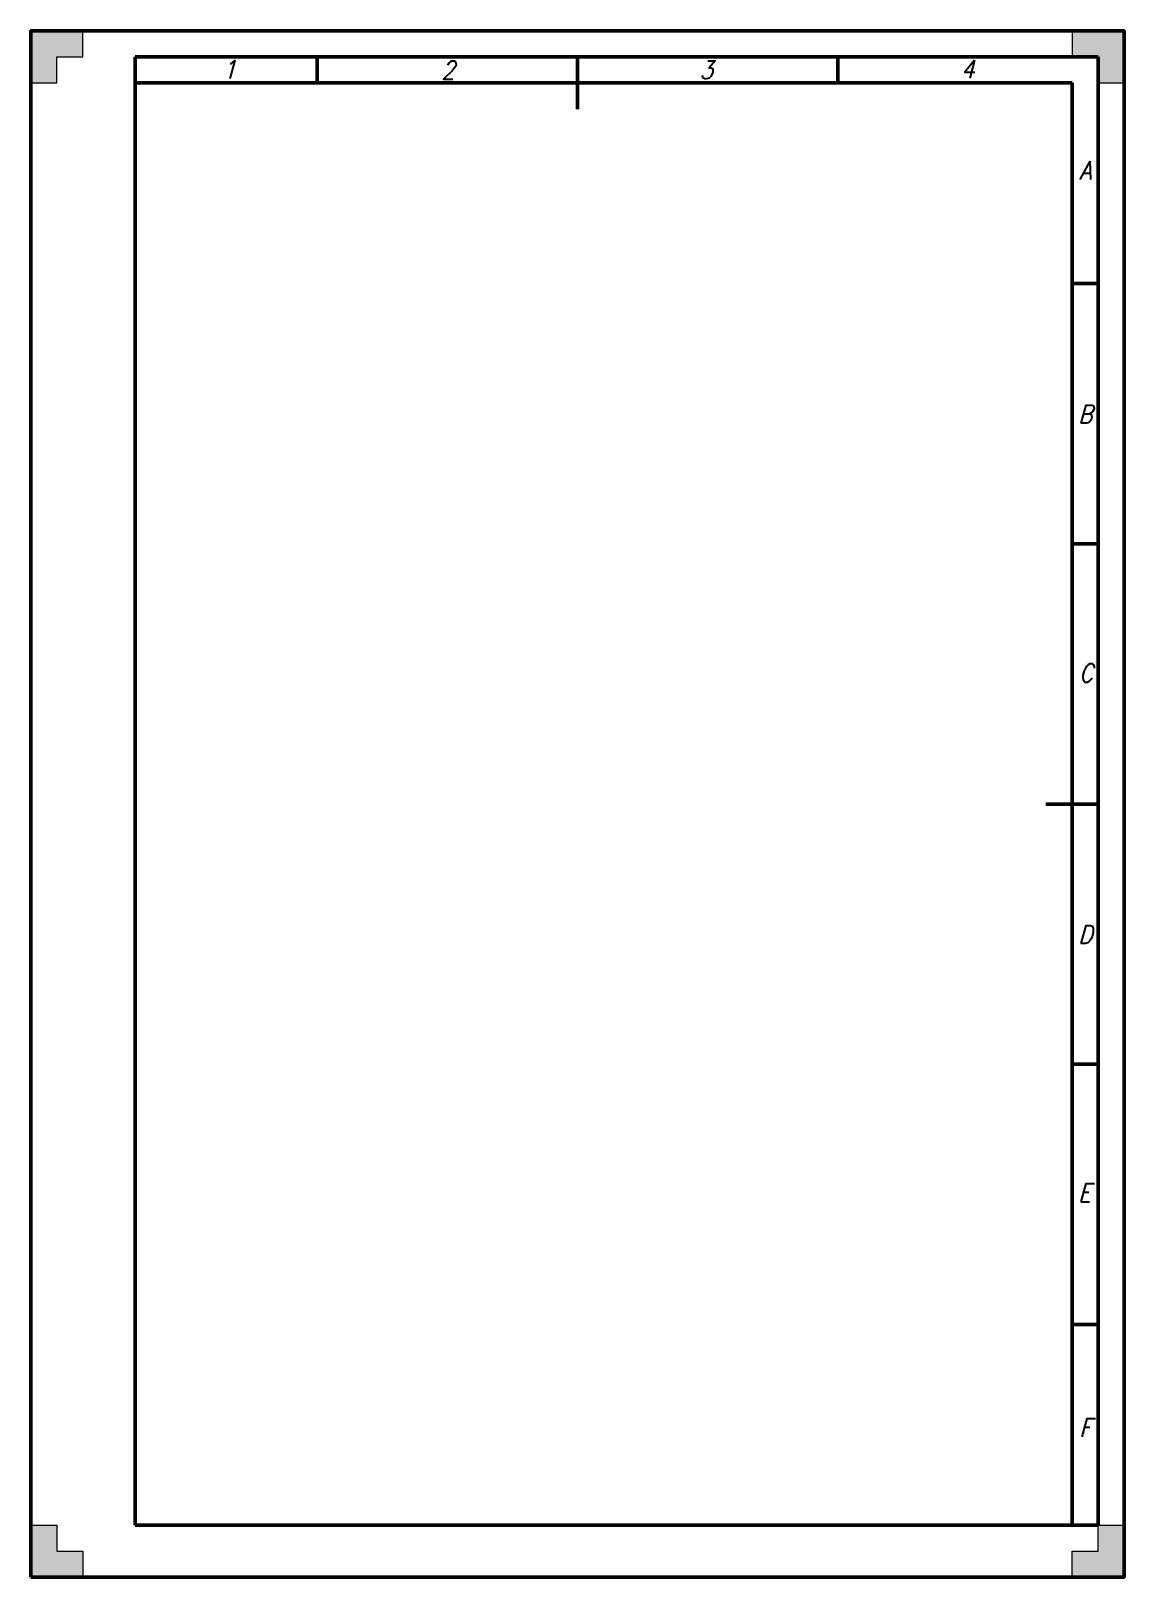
# Model space of a CAD drawing. Header units: millimetres. Extents: x 0 to 210, y 0 to 297.
import ezdxf

# ---------------------------------------------------------------- set-up
doc = ezdxf.new("R2010")
doc.units = ezdxf.units.MM
doc.header["$LTSCALE"] = 0.5
doc.layers.get('0').update_dxf_attribs({"lineweight": 18})
for name, color, linetype, lineweight in [('111-NAPISY', 111, 'Continuous', 18), ('140-KRESKOWANIE', 140, 'Continuous', 15), ('41-GRUBA CIĄGŁA', 41, 'Continuous', 50)]:
    doc.layers.add(name, color=color, linetype=linetype, lineweight=lineweight)
doc.styles.get("Standard").update_dxf_attribs({"font": 'simplex.shx', "width": 0.85, "oblique": 15})

# ---------------------------------------------------------------- blocks, each defined once
blk = doc.blocks.new('a4')
at = {"layer": '41-GRUBA CIĄGŁA'}
for p, q in [((20, 287), (20, 10)), ((200, 287), (20, 287)), ((200, 10), (200, 287)), ((20, 10), (200, 10))]:
    blk.add_line(p, q, dxfattribs=at)
blk.add_lwpolyline([(0, 0), (0, 297), (210, 297), (210, 0)], close=True, dxfattribs=at)

msp = doc.modelspace()

# ---------------------------------------------------------------- hatches: boundary and pattern name
at = {"layer": '140-KRESKOWANIE'}
h = msp.add_hatch(color=256, dxfattribs=at)
h.dxf.hatch_style = 1
h.paths.add_polyline_path([(10, 297), (0, 297), (0, 287), (5, 287), (5, 292), (10, 292)])
h.paths.add_polyline_path([(210, 297), (200, 297), (200, 292), (205, 292), (205, 287), (210, 287)])
h.paths.add_polyline_path([(10, 5), (5, 5), (5, 10), (0, 10), (0, 0), (10, 0)])
h.paths.add_polyline_path([(210, 10), (205, 10), (205, 5), (200, 5), (200, 0), (210, 0)])
h.paths.add_polyline_path([(200.5, 26.08), (204.59, 26.08), (204.59, 31.33), (200.5, 31.33)], flags=9)
h.paths.add_polyline_path([(200.31, 71.2), (204.4, 71.2), (204.4, 76.45), (200.31, 76.45)], flags=9)
h.paths.add_polyline_path([(200.33, 120.81), (204.41, 120.81), (204.41, 126.06), (200.33, 126.06)], flags=9)
h.paths.add_polyline_path([(200.47, 171.02), (204.55, 171.02), (204.55, 176.27), (200.47, 176.27)], flags=9)
h.paths.add_polyline_path([(200.31, 220.77), (204.39, 220.77), (204.39, 226.02), (200.31, 226.02)], flags=9)
h.paths.add_polyline_path([(177.82, 287.02), (181.91, 287.02), (181.91, 292.27), (177.82, 292.27)], flags=9)
h.paths.add_polyline_path([(127.59, 286.89), (131.67, 286.89), (131.67, 292.14), (127.59, 292.14)], flags=9)
h.paths.add_polyline_path([(78.01, 286.85), (82.1, 286.85), (82.1, 292.1), (78.01, 292.1)], flags=9)
h.paths.add_polyline_path([(200.47, 267.61), (204.55, 267.61), (204.55, 272.86), (200.47, 272.86)], flags=9)
h.paths.add_polyline_path([(35.95, 286.97), (38.86, 286.97), (38.86, 292.22), (35.95, 292.22)], flags=9)

# ---------------------------------------------------------------- linework, layer by layer
at = {"layer": '111-NAPISY'}
for p, q in [((0, 297), (0, 287)), ((10, 297), (0, 297)), ((10, 292), (10, 297)), ((210, 297), (200, 297)), ((200, 297), (200, 292)), ((210, 287), (210, 297)), ((5, 287), (5, 292)), ((5, 292), (10, 292)), ((200, 292), (205, 292)), ((205, 292), (205, 287)), ((0, 287), (5, 287)), ((205, 287), (210, 287)), ((0, 0), (0, 10)), ((0, 10), (5, 10)), ((5, 10), (5, 5)), ((205, 5), (205, 10)), ((205, 10), (210, 10)), ((210, 10), (210, 0)), ((5, 5), (10, 5)), ((10, 5), (10, 0)), ((200, 0), (200, 5)), ((200, 5), (205, 5)), ((10, 0), (0, 0)), ((210, 0), (200, 0))]:
    msp.add_line(p, q, dxfattribs=at)
at = {"layer": '41-GRUBA CIĄGŁA'}
for p, q in [((20, 292), (205, 292)), ((20, 287), (20, 292)), ((55, 287), (55, 292)), ((105, 282), (105, 292)), ((155, 287), (155, 292)), ((205, 292), (205, 10)), ((20, 287), (200, 287)), ((200, 248.5), (205, 248.5)), ((200, 198.5), (205, 198.5)), ((195, 148.5), (205, 148.5)), ((200, 98.5), (205, 98.5)), ((200, 48.5), (205, 48.5)), ((205, 10), (200, 10))]:
    msp.add_line(p, q, dxfattribs=at)

# ---------------------------------------------------------------- block references
msp.add_blockref('a4', (0, 0))

# ---------------------------------------------------------------- texts
at = {"char_height": 3.5, "attachment_point": 1}
for s, insert in [('1', (36.82, 291.35)), ('2', (78.89, 291.23)), ('3', (128.46, 291.27)), ('4', (178.7, 291.4)), ('A', (201.35, 271.98)), ('B', (201.19, 225.14)), ('C', (201.34, 175.4)), ('D', (201.2, 125.18)), ('E', (201.19, 75.58)), ('F', (201.38, 30.46))]:
    msp.add_mtext_dynamic_manual_height_columns(s, width=3.5, gutter_width=78.5, heights=[0], dxfattribs=dict(at, insert=insert))

doc.saveas('drawing.dxf')
